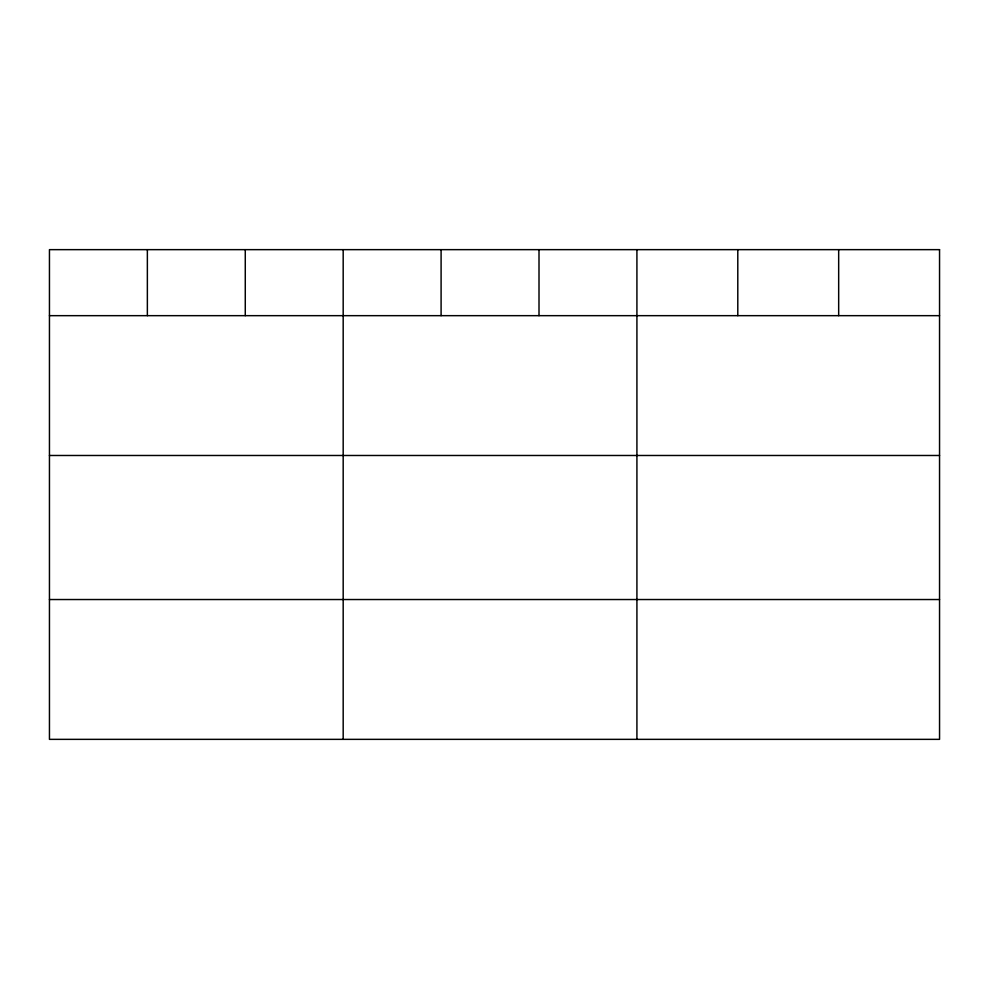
<?xml version="1.0" encoding="UTF-8"?>
<svg xmlns="http://www.w3.org/2000/svg" width="989" height="989" viewBox="0 0 989 989"><rect width="100%" height="100%" fill="white"/><g stroke="black" fill="none" stroke-linecap="round" stroke-linejoin="round"><path stroke-width="1.48" d="M49.45 315.664L939.55 315.664M49.45 455.484L939.55 455.484M49.45 599.532L939.55 599.532M838.672 249.648L838.672 315.664M737.794 249.648L737.794 315.664M636.916 249.648L636.916 739.352M539.005 249.648L539.005 315.664M441.094 249.648L441.094 315.664M343.183 249.648L343.183 739.352M245.272 249.648L245.272 315.664M147.361 249.648L147.361 315.664M939.55 249.648L49.45 249.648L49.45 739.352L939.55 739.352L939.55 249.648"/></g></svg>
